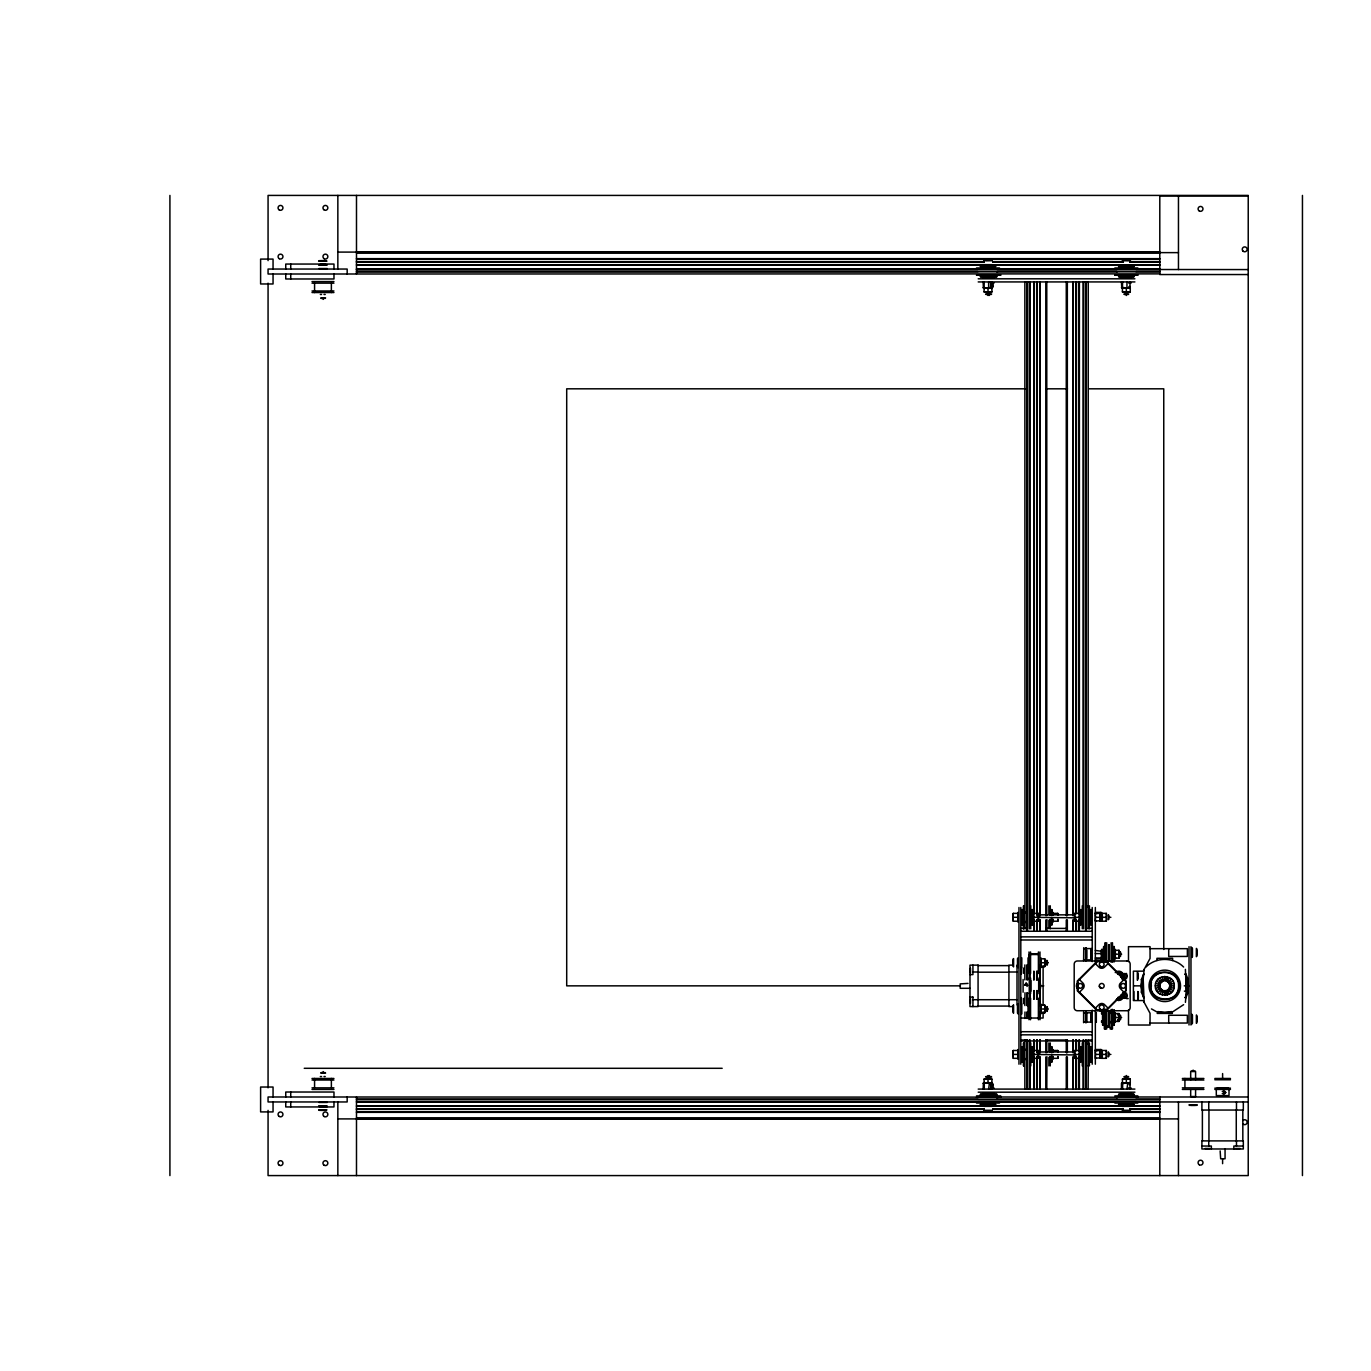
<?xml version="1.0" encoding="UTF-8"?>
<svg xmlns="http://www.w3.org/2000/svg" width="1371" height="1371" viewBox="0 0 1371 1371"><rect width="100%" height="100%" fill="white"/><g stroke="black" fill="none" stroke-linecap="round" stroke-linejoin="round"><path stroke-width="1.5" d="M1183.619 1004.686L1171.674 1012.483L1157.895 1012.483L1151.469 1008.919M1185.418 1002.338L1186.361 991.644L1185.401 969.383M1101.564 956.204L1101.564 955.33A4.25 4.113 0 0 0 1101.427 954.747L1101.427 952.759A4.25 3.016 0 0 0 1101.564 952.194L1101.564 951.714A4.25 3.016 0 0 0 1101.427 951.268L1095.343 950.429M1101.564 915.228L1100.964 912.4L1095.343 912.4M1101.564 1052.294L1100.964 1049.518L1095.343 1049.518M1101.564 913.703L1101.564 913.806A4.25 3.016 0 0 0 1101.427 913.189L1100.964 912.4M1101.564 1050.82L1101.564 1050.923A4.25 3.016 0 0 0 1101.427 1050.306L1100.964 1049.518M1101.239 919.341L1101.427 920.232A4.25 1.097 0 0 1 1101.564 920.421L1101.564 919.273A8.637 7.472 0 0 0 1101.633 920.181M1101.427 1057.332A4.25 1.097 0 0 1 1101.564 1057.538L1101.239 1056.458M1095.343 913.566L1101.564 912.983A4.25 1.097 0 0 0 1101.427 912.692M1095.343 1050.683L1101.564 1050.1A4.25 1.097 0 0 0 1101.427 1049.809M1141.375 979.58L1141.375 992.124L1143.791 997.968L1140.963 985.852L1143.791 973.736L1141.375 979.58L1143.243 980.094L1144.151 1002.338M1141.375 992.124L1143.243 991.627L1142.489 985.852L1144.168 969.383M1150.526 985.852C1149.841 967.549 1179.728 967.549 1179.043 985.852C1179.728 1004.172 1149.841 1004.172 1150.526 985.852L1151.469 985.852M1151.469 982.287C1145.813 1001.618 1179.026 1005.988 1178.563 985.852C1179.026 969.674 1154.69 968.012 1151.006 982.167M1155.273 985.852C1154.81 973.65 1174.741 973.65 1174.279 985.852C1174.741 998.071 1154.81 998.071 1155.273 985.852L1158.478 985.852C1173.867 1010.119 1173.867 961.585 1158.478 985.852M1186.309 991.627L1186.309 980.094L1188.194 979.58L1185.778 973.736L1184.835 974.284M1184.835 997.437L1185.778 997.968L1188.194 992.124L1188.194 979.58M1024.703 985.183L1026.176 982.75L1027.445 984.841L1024.908 984.841L1026.553 983.95L1027.65 985.183M1162.317 995.038L1163.156 991.953M1166.413 979.751L1167.235 976.683M1027.599 985.56L1026.965 986.452M1185.401 997.762L1188.606 985.852L1185.401 973.958M1095.343 957.952L1100.964 957.952L1101.427 956.804A4.25 4.113 0 0 0 1101.564 956.033M1101.239 915.16L1101.427 914.748A4.25 3.016 0 0 0 1101.564 914.183L1101.564 914.337M1101.239 1052.277L1101.427 1051.865A4.25 3.016 0 0 0 1101.564 1051.3L1101.564 1051.454M984.275 281.929L983.967 288.013A4.25 1.097 90 0 1 983.761 288.15L983.847 288.15M1122.626 281.929L1122.386 287.927A4.25 1.097 90 0 1 1122.112 288.15L1122.181 288.15A4.25 1.097 -90 0 1 1121.769 288.013L1121.461 281.929M983.11 1089.088L983.418 1083.004A4.25 1.097 90 0 1 983.624 1082.867L983.847 1082.85M990.633 1089.088L990.942 1083.004A4.25 1.097 90 0 1 991.147 1082.867L991.284 1082.867A4.25 1.097 -90 0 1 991.49 1083.004L991.799 1089.088M1128.984 1083.45L1129.293 1083.004A4.25 1.097 90 0 1 1129.498 1082.867L1129.635 1082.867A4.25 1.097 -90 0 1 1129.841 1083.004L1130.15 1089.088M1160.037 994.095L1161.631 991.319A6.307 6.307 0 0 0 1171.091 985.852L1174.279 985.852M1167.938 980.385L1169.532 977.626M1101.239 920.661L1095.343 921.089M1101.239 1057.778L1095.343 1058.206M1095.343 959.117L1101.119 958.895M1013.083 1011.267L1013.083 1006.742M1137.793 973.804L1137.793 978.328M1138.29 993.392L1138.29 997.917M1196.849 950.292L1196.849 954.816M1196.849 1016.888L1196.849 1021.412M1097.074 961.945L1077.76 981.242L1077.76 990.548L1097.074 1009.844L1106.363 1009.844L1116.748 999.459M1079.097 992.57L1082.559 989.108A4.01 4.01 0 0 0 1083.021 983.127L1079.097 979.22M1108.402 963.282L1104.478 967.189A4.01 4.01 0 0 1 1098.497 966.744L1095.035 963.282M1095.035 1008.508L1098.942 1004.6A4.01 4.01 0 0 1 1104.94 1005.046L1108.402 1008.508M1124.323 979.22L1120.861 982.681A4.01 4.01 0 0 0 1120.415 988.662L1124.323 992.57M1158.067 992.57L1160.312 990.325M1169.24 981.396L1171.502 979.134M325.03 260.679L320.506 260.679M325.424 264.14L320.9 264.14M990.273 260.233L985.903 260.37M1128.453 260.37L1124.083 260.233M320.9 1106.86L325.424 1106.86M320.506 1110.321L325.03 1110.321M985.749 1110.784L990.273 1110.784M1124.083 1110.784L1128.607 1110.784M1190.868 1105.352L1195.392 1105.352M1101.564 1057.641L1101.564 1057.572A4.25 1.097 0 0 1 1101.427 1057.915L1100.964 1058.206M1145.95 967.035C1155.976 956.889 1173.593 956.889 1183.619 967.035M1222.264 1091.47C1225.177 1089.277 1225.177 1095.755 1222.264 1093.561M983.11 1083.45L983.95 1083.004A4.25 3.016 -90 0 1 984.464 1082.867L985.046 1082.85M988.628 1089.088L989.468 1083.004A4.25 3.016 -90 0 1 989.965 1082.867L991.353 1082.85M1126.962 1089.088L1127.802 1083.004M1117.948 974.233L1120.655 974.935L1120.655 976.889M1156.558 990.616L1159.318 989.022M1170.251 982.699L1173.01 981.105M1100.964 921.089L1101.427 920.798A4.25 1.097 0 0 0 1101.564 920.575L1101.564 920.507M1100.964 959.117L1101.427 958.809A4.25 1.097 0 0 0 1101.564 958.603L1101.564 958.38A4.25 1.097 0 0 0 1101.427 958.226L1100.964 957.952M991.353 288.15L990.033 288.15A4.25 3.016 90 0 1 989.468 288.013L987.48 288.013A4.25 4.113 -90 0 1 986.709 288.15L986.452 288.15A8.637 7.472 90 0 0 985.115 288.218A11.345 9.82 90 0 0 984.087 288.424A11.345 9.82 -90 0 1 985.115 288.218M1129.704 288.15L1128.367 288.15A4.25 3.016 90 0 1 1127.802 288.013L1125.814 288.013A4.25 4.113 -90 0 1 1125.043 288.15L1124.803 288.15A8.637 7.472 90 0 0 1123.466 288.218A11.345 9.82 90 0 0 1122.438 288.424A11.345 9.82 -90 0 1 1123.466 288.218L1122.746 288.15M984.275 1089.088L984.275 1083.45L985.423 1083.004A4.25 4.113 90 0 1 986.195 1082.867L989.879 1082.85M1122.626 1089.088L1122.626 1083.45L1123.774 1083.004A4.25 4.113 90 0 1 1124.546 1082.867L1129.704 1082.85M1155.599 988.32L1158.684 987.497M1170.885 984.224L1173.97 983.401M983.693 288.15L983.761 288.15A4.25 1.097 -90 0 1 983.418 288.013L983.11 281.929M983.573 288.15L986.452 288.15A10.865 9.408 -90 0 1 988.011 288.424A10.865 9.408 -90 0 1 989.502 288.15A8.637 7.472 -90 0 1 990.89 288.218L991.284 288.15A4.25 1.097 90 0 0 991.49 288.013L991.799 281.929M1129.43 288.15L1129.635 288.15A4.25 1.097 90 0 0 1129.841 288.013L1130.15 281.929M990.033 288.15L986.709 288.15M1128.213 288.15L1125.043 288.15M1122.746 1082.85L1123.38 1082.85A8.637 7.472 -90 0 0 1124.854 1082.85A10.865 9.408 90 0 0 1126.345 1082.576A10.865 9.408 90 0 0 1127.853 1082.85A8.637 7.472 90 0 0 1129.241 1082.799A11.345 9.82 -90 0 0 1130.27 1082.576A10.865 9.408 90 0 1 1129.241 1082.799M1121.906 288.15L1124.803 288.15A10.865 9.408 -90 0 1 1126.345 288.424A10.865 9.408 -90 0 1 1127.853 288.15A8.637 7.472 -90 0 1 1129.241 288.218A11.345 9.82 90 0 1 1130.27 288.424A10.865 9.408 -90 0 0 1129.241 288.218M1123.055 288.15L1123.226 288.15A4.25 3.016 90 0 0 1123.603 288.081M1248.227 195.95L1159.797 195.95L1159.797 274.543L1248.227 274.543M337.849 252.093L1159.797 252.093M356.494 252.384L1159.797 252.384M1159.797 252.624L1178.46 252.624M356.494 253.069L1159.797 253.069M356.494 258.656L1159.797 258.656M356.494 258.948L1159.797 258.948M984.327 260.233L991.679 260.233M1122.678 260.233L1130.03 260.233M319.1 260.679L326.452 260.679M983.847 260.73L992.176 260.73M1122.181 260.73L1130.509 260.73M318.62 261.175L326.932 261.175M356.494 261.604L984.138 261.604M992.707 261.604L1123.38 261.604M1129.807 261.604L1159.797 261.604M356.494 261.895L984.138 261.895M992.707 261.895L1123.38 261.895M1129.807 261.895L1159.797 261.895M356.494 262.187L984.138 262.187M992.707 262.187L1123.38 262.187M1129.807 262.187L1159.797 262.187M318.997 264.62L327.326 264.62M356.494 264.774L992.176 264.637M992.707 264.774L1159.797 264.826M318.62 265.083L326.932 265.083M356.494 265.117L1159.797 265.117M980.556 266.145L995.466 266.145M1118.89 266.145L1133.8 266.145M980.179 266.522L995.843 266.522M1118.513 266.522L1134.177 266.522M981.156 266.642L994.866 266.642M1119.49 266.642L1133.2 266.642M976.495 267.962L999.51 267.962M1114.846 267.962L1137.861 267.962M318.997 268.545L327.326 268.545M356.494 268.87L977.712 268.87M999.133 268.87L1114.812 268.87M1136.233 268.87L1159.797 268.87M356.494 269.35L1159.797 269.35M356.494 269.504L977.712 269.504M996.991 269.504L1116.954 269.504M1136.233 269.504L1248.227 269.573M356.494 271.338L977.712 271.338M978.431 271.269L1135.599 271.269M1136.233 271.338L1159.797 271.338M978.431 271.801L997.574 271.801M1116.782 271.801L1135.599 271.801M356.494 272.024L977.712 272.024M996.991 272.024L1116.954 272.024M1136.233 272.024L1159.797 272.024M1159.797 273.874L268.065 274.011L268.065 269.042L347.171 269.042L347.171 274.011M976.495 275.108L1000.744 275.108M1114.846 275.108L1137.861 275.108M976.598 275.211L1000.641 275.211M1114.931 275.211L1137.759 275.211M980.179 276.548L997.06 276.548M1118.513 276.548L1134.177 276.548M983.11 276.856L994.129 276.856M1121.444 276.856L1131.246 276.856M980.556 276.925L996.683 276.925M1118.89 276.925L1133.8 276.925M983.11 277.833L994.129 277.833M1121.444 277.833L1131.246 277.833M978.208 278.81L1134.914 278.81M312.005 281.569L333.941 281.569M978.208 281.929L1134.914 281.929M312.005 283.146L333.941 283.146M990.496 282.906L994.129 282.906M1128.796 282.906L1131.246 282.906M990.462 286.813L991.679 286.813A10.865 9.408 -90 0 0 993.152 286.539A11.345 9.82 90 0 1 992.107 286.762A8.637 7.472 90 0 1 990.736 286.796M990.633 281.929L990.633 287.55L991.799 287.55L990.959 288.013A4.25 3.016 90 0 1 990.462 288.15M1124.1 287.55L1121.461 287.55L1122.301 288.013A4.25 3.016 90 0 0 1122.866 288.15M1128.796 287.55L1130.15 287.55L1129.31 288.013A4.25 3.016 90 0 1 1128.796 288.15M312.005 290.978L333.941 290.978M314.936 292.16L330.994 292.16M990.462 292.057L985.56 292.057A10.865 9.408 -90 0 1 984.087 291.783A11.345 9.82 -90 0 0 985.115 292.006A8.637 7.472 90 0 0 986.503 292.04A10.865 9.408 -90 0 0 988.011 291.783A11.345 9.82 90 0 0 989.039 292.006A10.865 9.408 90 0 0 989.502 292.057M312.005 292.537L333.941 292.537M985.56 294.028L991.679 294.028M1123.894 294.028L1128.796 294.028M320.334 294.474L321.551 294.474M324.002 294.474L325.218 294.474M986.04 294.508L991.182 294.508M1124.391 294.508L1128.316 294.508M320.711 297.918L325.613 297.918M321.208 298.415L325.116 298.415M1026.81 388.816L566.703 388.816L566.703 985.852L960.471 985.852M1046.056 388.816L1067.461 388.816M1088.865 388.816L1163.756 388.816L1163.756 949.486M1013.1 913.377L1017.968 913.377M1033.563 913.377L1038.43 913.377M1053.065 913.377L1057.932 913.377M1074.624 913.377L1079.474 913.377M1095.36 913.377L1100.227 913.377M1101.581 913.377L1106.448 913.377M1036.682 914.851L1074.59 914.851A10.865 9.408 0 0 1 1074.881 913.377A11.345 9.82 0 0 0 1074.658 914.406A8.637 7.472 0 0 0 1074.624 915.794A10.865 9.408 0 0 0 1074.881 917.302A10.865 9.408 0 0 0 1074.607 918.793A8.637 7.472 0 0 0 1074.658 920.181M1013.1 918.793A10.865 9.408 0 0 1 1013.375 917.285L1017.693 917.302A11.345 9.82 0 0 0 1017.916 916.256A8.637 7.472 0 0 0 1017.968 914.885A10.865 9.408 0 0 0 1017.693 913.377M1033.614 920.181A8.637 7.472 0 0 1 1033.563 918.793A10.865 9.408 0 0 1 1033.837 917.302L1038.173 917.302A11.345 9.82 0 0 0 1038.378 916.256A8.637 7.472 0 0 0 1038.378 914.406A11.345 9.82 0 0 0 1038.173 913.377A10.865 9.408 0 0 1 1038.447 914.885L1038.447 919.752A10.865 9.408 0 0 1 1038.155 921.209A11.345 9.82 0 0 0 1038.378 920.181A8.637 7.472 0 0 0 1038.43 918.793A10.865 9.408 0 0 0 1038.155 917.302M1074.881 917.302L1079.217 917.302A11.345 9.82 0 0 0 1079.44 916.256A8.637 7.472 0 0 0 1079.474 914.885A10.865 9.408 0 0 0 1079.217 913.377M1095.412 920.181A8.637 7.472 0 0 1 1095.36 918.793A10.865 9.408 0 0 1 1095.618 917.302L1099.953 917.302A11.345 9.82 0 0 0 1100.176 916.256A8.637 7.472 0 0 0 1100.227 914.885A10.865 9.408 0 0 0 1099.953 913.377M1101.581 918.793A10.865 9.408 0 0 1 1101.856 917.302L1106.191 917.302A11.345 9.82 0 0 0 1106.397 916.256A8.637 7.472 0 0 0 1106.397 914.406A11.345 9.82 0 0 0 1106.191 913.377A10.865 9.408 0 0 1 1106.466 914.885L1106.466 919.752A10.865 9.408 0 0 1 1106.191 921.209A11.345 9.82 0 0 0 1106.397 920.181A8.637 7.472 0 0 0 1106.448 918.793A10.865 9.408 0 0 0 1106.191 917.302M1108.779 917.302L1110.887 917.302M1013.1 921.209L1017.968 921.209M1033.563 921.209L1038.43 921.209M1053.065 921.209L1057.932 921.209M1074.624 921.209L1079.474 921.209M1101.581 921.209L1106.448 921.209M1020.812 928.407L1027.102 928.407M1046.022 928.407L1067.015 928.407M1088.026 928.407L1092.224 928.407M1020.812 931.252L1092.224 931.252M1020.812 936.873L1092.224 936.89M1020.812 939.992L1092.224 939.992M1083.587 948.578L1092.224 948.578M1150.046 948.663L1187.372 948.663L1187.372 956.444L1168.709 956.444L1168.709 948.663M1115.291 950.309L1119.182 950.309M1030.564 953.736L1038.395 953.736M1095.343 953.599L1100.964 953.599M1115.566 958.14A11.345 9.82 0 0 1 1115.343 957.095A8.637 7.472 0 0 1 1115.291 955.724A10.865 9.408 0 0 1 1115.566 954.216L1118.907 954.216A11.345 9.82 0 0 0 1119.13 953.188A8.637 7.472 0 0 0 1119.13 951.337A11.345 9.82 0 0 0 1118.907 950.309A10.865 9.408 0 0 1 1119.182 951.8M1120.638 954.216L1121.615 954.216M1038.173 954.524L1029.193 954.524L1029.193 970.942M1115.291 958.14L1119.182 958.14M1040.966 958.809L1044.856 958.809M1083.587 959.871L1092.224 959.871M1041.24 966.641A11.345 9.82 0 0 1 1041.017 965.612A8.637 7.472 0 0 1 1040.966 964.224A10.865 9.408 0 0 1 1041.24 962.733L1044.582 962.733A11.345 9.82 0 0 0 1044.805 961.688A8.637 7.472 0 0 0 1044.805 959.837A11.345 9.82 0 0 0 1044.582 958.809A10.865 9.408 0 0 1 1044.856 960.317L1044.873 965.184M1047.358 962.733L1048.335 962.733M978.071 965.63L1008.919 965.63M1040.966 966.641L1044.856 966.641M1024.051 969.4L1024.051 971.936M972.93 972.005L978.071 972.005M1008.919 972.005L1017.008 972.005M978.071 972.193L1008.919 972.193M969.983 974.592L972.93 974.592L972.93 965.133M1040.503 985.852L1043.777 985.852M1133.8 985.852L1142.489 985.852M1184.27 985.852L1186.206 985.852M1187.08 985.852L1189.017 985.852M969.983 988.302L960.197 988.302L960.197 983.898L968.029 983.401M1122.626 995.654L1123.603 995.654M969.983 997.111L972.93 997.111M1126.534 998.585L1128.196 998.585M972.93 999.716L1017.008 999.716M1024.051 999.767L1024.051 1002.304M1040.966 1005.08L1044.856 1005.08M978.071 1006.074L1008.919 1006.074M1012.963 1006.571L1008.919 1006.571L1008.919 965.133L1012.963 965.133L1013.083 960.471M1041.24 1012.912A11.345 9.82 0 0 1 1041.017 1011.884A8.637 7.472 0 0 1 1040.966 1010.496A10.865 9.408 0 0 1 1041.24 1009.005L1044.582 1009.005A11.345 9.82 0 0 0 1044.805 1007.976A8.637 7.472 0 0 0 1044.805 1006.108A11.345 9.82 0 0 0 1044.582 1005.08A10.865 9.408 0 0 1 1044.856 1006.588L1044.873 1011.455M1047.358 1009.005L1048.335 1009.005M1040.966 1012.912L1044.856 1012.912M1083.587 1012.809L1092.224 1012.809M1157.158 1013.409L1172.394 1013.409M1114.315 1013.58L1119.182 1013.58M1115.566 1021.412A11.345 9.82 0 0 1 1115.343 1020.367A8.637 7.472 0 0 1 1115.291 1018.996A10.865 9.408 0 0 1 1115.566 1017.488L1118.907 1017.488A11.345 9.82 0 0 0 1119.13 1016.459A8.637 7.472 0 0 0 1119.13 1014.609A11.345 9.82 0 0 0 1118.907 1013.58A10.865 9.408 0 0 1 1119.182 1015.071M1120.638 1017.488L1121.615 1017.488M1020.812 1018.036L1043.108 1018.036L1043.108 1011.747M1114.315 1021.412L1119.182 1021.412M1083.587 1022.098L1092.224 1022.098M1150.046 1023.04L1187.372 1023.04L1187.372 1015.277L1168.709 1015.277L1168.709 1023.04M1020.812 1031.712L1092.224 1031.712M1020.812 1034.831L1092.224 1034.831M1020.812 1040.006L1027.102 1040.006M1046.022 1040.006L1067.015 1040.006M1088.026 1040.006L1092.224 1040.006M1020.812 1040.949L1092.224 1040.949M1013.1 1050.494L1017.968 1050.494M1033.563 1050.494L1038.43 1050.494M1053.065 1050.494L1057.932 1050.494M1074.624 1050.494L1079.474 1050.494M1095.36 1050.494L1100.227 1050.494M1101.581 1050.494L1106.448 1050.494M1036.682 1051.968L1074.59 1051.968A10.865 9.408 0 0 1 1074.881 1050.494A11.345 9.82 0 0 0 1074.658 1051.523A8.637 7.472 0 0 0 1074.624 1052.911A10.865 9.408 0 0 0 1074.881 1054.419A10.865 9.408 0 0 0 1074.607 1055.91A8.637 7.472 0 0 0 1074.658 1057.298A11.345 9.82 0 0 0 1074.881 1058.326M1013.1 1055.91A10.865 9.408 0 0 1 1013.375 1054.402L1017.693 1054.419A11.345 9.82 0 0 0 1017.916 1053.374A8.637 7.472 0 0 0 1017.968 1052.003A10.865 9.408 0 0 0 1017.693 1050.494M1033.837 1058.326A11.345 9.82 0 0 1 1033.614 1057.298A8.637 7.472 0 0 1 1033.563 1055.91A10.865 9.408 0 0 1 1033.837 1054.419L1038.173 1054.419A11.345 9.82 0 0 0 1038.378 1053.374A8.637 7.472 0 0 0 1038.378 1051.523A11.345 9.82 0 0 0 1038.173 1050.494A10.865 9.408 0 0 1 1038.447 1052.003L1038.447 1056.87M1074.881 1054.419L1079.217 1054.419A11.345 9.82 0 0 0 1079.44 1053.374A8.637 7.472 0 0 0 1079.474 1052.003A10.865 9.408 0 0 0 1079.217 1050.494M1095.618 1058.326A11.345 9.82 0 0 1 1095.412 1057.298A8.637 7.472 0 0 1 1095.36 1055.91A10.865 9.408 0 0 1 1095.618 1054.419L1099.953 1054.419A11.345 9.82 0 0 0 1100.176 1053.374A8.637 7.472 0 0 0 1100.227 1052.003A10.865 9.408 0 0 0 1099.953 1050.494M1101.581 1055.91A10.865 9.408 0 0 1 1101.856 1054.419L1106.191 1054.419A11.345 9.82 0 0 0 1106.397 1053.374A8.637 7.472 0 0 0 1106.397 1051.523A11.345 9.82 0 0 0 1106.191 1050.494A10.865 9.408 0 0 1 1106.466 1052.003L1106.466 1056.87M1108.779 1054.419L1110.887 1054.419M1013.1 1058.326L1017.968 1058.326M1033.563 1058.326L1038.43 1058.326M1053.065 1058.326L1057.932 1058.326M1074.624 1058.326L1079.474 1058.326M1101.581 1058.326L1106.448 1058.326M304.242 1068.3L722.174 1068.3M1191.176 1071.059L1195.084 1071.059M321.208 1072.585L325.116 1072.585M320.711 1073.082L325.613 1073.082M320.334 1076.526L321.551 1076.526M324.002 1076.526L325.218 1076.526M986.04 1076.492L991.182 1076.492M1124.391 1076.492L1128.316 1076.492M985.56 1076.989L991.679 1076.989M1123.894 1076.989L1128.796 1076.989M312.005 1078.463L333.941 1078.463M1182.35 1078.463L1203.909 1078.463M1214.826 1078.463L1230.49 1078.463M314.936 1078.84L330.994 1078.84M1185.298 1078.84L1200.962 1078.84M315.913 1078.943L330.017 1078.943M990.462 1078.943L985.56 1078.943A10.865 9.408 90 0 0 984.087 1079.234A11.345 9.82 90 0 1 985.115 1079.011A8.637 7.472 -90 0 1 986.503 1078.96A10.865 9.408 90 0 1 988.011 1079.234A11.345 9.82 -90 0 1 989.039 1079.011A10.865 9.408 -90 0 1 989.502 1078.96M1186.275 1078.943L1199.985 1078.943M312.005 1080.022L333.941 1080.022M1182.35 1080.022L1203.909 1080.022M1214.826 1079.765L1230.49 1079.765M983.573 1082.85L986.195 1082.867M1121.906 1082.85L1124.546 1082.867M990.462 1083.45L991.799 1083.45L990.959 1083.004A4.25 3.016 -90 0 0 990.393 1082.867A10.865 9.408 90 0 0 991.918 1082.576A11.345 9.82 -90 0 1 990.89 1082.799A8.637 7.472 90 0 1 989.502 1082.85A10.865 9.408 90 0 1 988.011 1082.576A10.865 9.408 90 0 1 986.503 1082.85A8.637 7.472 -90 0 1 985.115 1082.799A11.345 9.82 -90 0 1 984.087 1082.576A11.345 9.82 90 0 0 985.115 1082.799M1124.1 1083.45L1121.461 1083.45L1121.461 1089.088M1128.796 1083.45L1130.15 1083.45L1129.31 1083.004A4.25 3.016 -90 0 0 1128.744 1082.867M990.462 1084.187L991.679 1084.187A10.865 9.408 90 0 1 993.152 1084.478A11.345 9.82 -90 0 0 992.107 1084.255A8.637 7.472 -90 0 0 990.736 1084.204M312.005 1087.854L333.941 1087.854M1182.35 1087.854L1203.909 1087.854M1217.225 1087.906L1228.09 1087.906M990.496 1088.111L994.129 1088.111M1128.796 1088.111L1131.246 1088.111M1214.826 1088.128L1230.49 1088.128M978.208 1089.088L1134.914 1089.088M312.005 1089.431L333.941 1089.431M1182.35 1089.431L1203.909 1089.431M1214.826 1089.431L1230.49 1089.431M978.208 1092.19L1134.914 1092.19M983.11 1093.167L994.129 1093.167M1121.444 1093.167L1131.246 1093.167M980.556 1094.075L996.683 1094.075M1118.89 1094.075L1133.8 1094.075M980.179 1094.469L997.06 1094.469M1118.513 1094.469L1134.177 1094.469M976.495 1095.892L1000.744 1095.892M1114.846 1095.892L1137.861 1095.892M980.196 1096.097L997.043 1096.097M1118.53 1096.097L1134.16 1096.097M977.712 1097.126L268.065 1096.989L268.065 1101.958L347.171 1101.958L347.171 1096.989M999.133 1096.989L1137.844 1097.263M1136.233 1096.989L1248.227 1096.989M976.512 1097.263L1000.727 1097.263M356.494 1098.976L977.712 1098.976M996.991 1098.976L1116.954 1098.976M1136.233 1098.976L1159.797 1098.976M978.431 1099.199L997.574 1099.199M1116.782 1099.199L1135.599 1099.199M356.494 1099.662L977.712 1099.662M978.431 1099.731L1135.599 1099.731M1136.233 1099.662L1159.797 1099.662M356.494 1101.65L1159.797 1101.496M1159.797 1101.958L1248.227 1101.958M356.494 1102.13L977.712 1102.13M999.133 1102.13L1114.812 1102.13M1136.233 1102.13L1159.797 1102.13M318.997 1102.455L327.326 1102.455M976.495 1103.038L999.51 1103.038M1114.846 1103.038L1137.861 1103.038M980.179 1104.478L995.843 1104.478M1118.513 1104.478L1134.177 1104.478M980.556 1104.855L995.466 1104.855M1118.89 1104.855L1133.8 1104.855M1188.965 1104.855L1197.294 1104.855M1189.462 1105.352L1196.797 1105.352M318.62 1105.917L326.932 1105.917M356.494 1105.883L1159.797 1105.883M356.494 1106.226L984.138 1106.174M992.707 1106.174L1123.38 1106.226M1129.807 1106.174L1159.797 1106.226M318.997 1106.38L327.326 1106.38M983.847 1106.363L992.176 1106.363M1122.181 1106.363L1130.509 1106.363M319.494 1106.86L326.829 1106.86M356.494 1108.813L984.138 1108.813M992.707 1108.813L1123.38 1108.813M1129.807 1108.813L1159.797 1108.813M356.494 1109.105L984.138 1109.105M992.707 1109.105L1123.38 1109.105M1129.807 1109.105L1159.797 1109.105M356.494 1109.396L984.138 1109.396M992.707 1109.396L1123.38 1109.396M1129.807 1109.396L1159.797 1109.396M318.62 1109.825L326.932 1109.825M319.1 1110.321L326.452 1110.321M983.847 1110.287L992.176 1110.287M1122.181 1110.287L1130.509 1110.287M984.327 1110.784L991.679 1110.784M1122.678 1110.784L1130.03 1110.784M356.494 1112.344L1159.797 1112.344M356.494 1117.931L1159.797 1117.931M356.494 1118.616L1159.797 1118.616M337.849 1118.907L1178.46 1118.907M1201.904 1146.036L1211.347 1146.036L1211.347 1148.984M1243.326 1146.036L1233.831 1146.036L1233.866 1148.984M1205.04 1148.487L1209.822 1148.487M1235.391 1148.487L1240.189 1148.487M1220.156 1150.937L1220.653 1158.769L1225.057 1158.769L1225.057 1148.984M1036.613 917.388L1076.252 917.833M1036.613 1054.505L1076.252 1054.95M1123.055 1082.85L1123.226 1082.867A4.25 3.016 -90 0 1 1123.603 1082.936M1128.213 1082.85L1128.367 1082.867A4.25 3.016 -90 0 0 1127.75 1083.004M1129.498 288.15L1129.567 288.15A4.25 1.097 -90 0 1 1129.293 288.013L1128.984 287.55M991.147 288.15L991.216 288.15A4.25 1.097 -90 0 1 990.942 288.013L990.633 287.55M983.693 1082.85L983.761 1082.867A4.25 1.097 -90 0 1 983.967 1083.004L984.275 1083.45M1155.599 983.401L1158.684 984.224M1170.885 987.497L1173.97 988.32M1184.39 991.113L1188.194 992.124M1125.814 1083.004L1126.962 1083.45M1122.626 287.55L1123.774 288.013A4.25 4.113 -90 0 0 1124.46 288.15M984.275 287.55L985.423 288.013A4.25 4.113 -90 0 0 986.126 288.15M988.628 1083.45L987.48 1083.004A4.25 4.113 90 0 0 986.777 1082.867M1156.558 981.105L1159.318 982.699M1170.251 989.022L1173.01 990.616M1117.948 997.471L1120.655 995.912M1101.427 950.737L1100.964 951.765M1158.067 979.134L1160.312 981.396M1169.24 990.325L1171.502 992.57M1106.363 961.945L1125.677 981.242L1125.677 990.548M1099.319 986.263L1101.341 988.302M1160.037 977.626L1161.631 980.385A6.307 6.307 0 0 0 1161.631 991.319M1167.938 991.319L1169.532 994.095M983.11 287.55L983.95 288.013A4.25 3.016 90 0 0 984.515 288.15M1122.626 1083.45L1122.386 1083.073A4.25 1.097 -90 0 0 1122.112 1082.867L1122.181 1082.85A4.25 1.097 90 0 0 1121.769 1083.004L1122.301 1083.004A4.25 3.016 -90 0 1 1122.866 1082.867M1162.317 976.683L1163.156 979.751M1166.413 991.953L1167.235 995.038M1101.564 912.915L1101.564 912.983A4.25 1.097 0 0 1 1101.427 913.257M1101.564 1050.032L1101.564 1050.1A4.25 1.097 0 0 1 1101.427 1050.375M1302.45 195.419L1302.45 1175.581M1243.326 1101.958L1243.326 1110.047L1201.904 1110.047L1201.904 1101.958M1242.829 1110.047L1242.829 1140.895M1236.471 1101.958L1236.471 1110.047M1236.471 1140.895L1236.471 1146.036M1236.265 1110.047L1236.265 1140.895M1229.016 1089.431L1229.016 1095.6L1216.3 1095.6L1216.3 1089.431M1222.606 1073.562L1222.606 1078.463M1222.606 1158.769L1222.606 1163.671M1208.948 1110.047L1208.948 1140.895M1208.759 1101.958L1208.759 1110.047M1208.759 1140.895L1208.759 1146.036M1202.384 1110.047L1202.384 1140.895M1196.849 948.886L1196.849 956.238M1196.849 1015.483L1196.849 1022.835M1196.369 948.389L1196.369 956.718M1196.369 1015.003L1196.369 1023.314M1195.581 1079.885L1195.581 1071.556L1190.679 1071.556L1190.679 1079.885M1195.581 1090.288L1195.581 1096.526L1190.679 1096.526L1190.679 1090.288M1193.13 1070.083L1193.13 1071.059M1192.444 948.389L1192.444 956.718M1192.444 1015.003L1192.444 1023.314M1191.947 947.652L1191.947 957.455M1191.947 1014.266L1191.947 1024.051M1190.971 946.71L1190.971 1024.994M1189.017 946.71L1189.017 1024.994M1184.921 1078.463L1184.921 1087.443M1178.46 195.95L1178.46 269.573M1178.46 1101.958L1178.46 1175.581M1172.616 960.523L1172.616 958.295L1156.935 958.295L1156.935 960.523M1171.674 1012.483L1171.674 1011.575L1164.784 1012.483L1157.895 1011.575L1157.895 1012.483M1164.784 976.358L1164.784 979.545M1164.784 992.176L1164.784 995.363M1159.797 1096.989L1159.797 1175.581M1138.29 991.987L1138.29 999.322M1137.793 972.399L1137.793 979.734M1137.793 991.49L1137.793 999.819M1137.313 971.902L1137.313 980.231M1133.886 991.49L1133.886 999.819M1130.27 288.167L1130.27 292.04M1130.27 1078.96L1130.27 1082.85M1128.487 961.499L1128.487 946.676L1150.046 946.676L1150.046 958.432L1143.191 971.165L1133.389 971.165L1133.389 1000.556L1143.191 1000.556L1150.046 1013.289L1150.046 1025.028L1128.487 1025.028L1128.487 1010.204M1126.962 281.929L1126.962 287.55M1126.534 973.427L1126.534 978.705M1126.534 993.015L1126.534 998.294M1126.345 288.424L1126.345 291.783A11.345 9.82 90 0 0 1127.373 292.006A8.637 7.472 90 0 0 1129.241 292.006A11.345 9.82 90 0 0 1130.27 291.783A10.865 9.408 -90 0 1 1128.761 292.057L1123.894 292.057A10.865 9.408 -90 0 1 1122.438 291.783A11.345 9.82 -90 0 0 1123.466 292.006A8.637 7.472 90 0 0 1124.854 292.04A10.865 9.408 -90 0 0 1126.345 291.783M1126.345 294.508L1126.345 295.485M1126.345 1075.515L1126.345 1076.492M1126.345 1079.234A10.865 9.408 90 0 0 1124.854 1078.96A8.637 7.472 -90 0 0 1123.466 1079.011A11.345 9.82 90 0 0 1122.438 1079.234A10.865 9.408 90 0 1 1123.929 1078.96L1128.796 1078.943A10.865 9.408 90 0 1 1130.27 1079.234A11.345 9.82 -90 0 0 1129.241 1079.011A8.637 7.472 -90 0 0 1127.373 1079.011A11.345 9.82 -90 0 0 1126.345 1079.234L1126.345 1082.576M1124.974 973.427L1124.974 978.705M1124.974 991.25L1124.974 998.294M1124.083 993.204L1124.083 998.105M1123.603 973.616L1123.603 978.517M1123.603 993.701L1123.603 997.608M1123.106 974.113L1123.106 978.02M1122.438 288.167L1122.438 292.04M1122.626 973.187L1122.626 978.945M1122.626 992.775L1122.626 998.534M1122.438 1078.96L1122.438 1082.85M1120.638 952.262L1120.638 956.187M1120.638 1015.534L1120.638 1019.441M1120.141 951.765L1120.141 956.667M1120.141 1015.037L1120.141 1019.938M1119.199 951.765L1119.199 956.667M1119.199 1015.037L1119.199 1019.938M1118.205 1015.071A10.865 9.408 0 0 0 1117.931 1013.58A11.345 9.82 0 0 1 1118.153 1014.609A8.637 7.472 0 0 1 1118.188 1015.071L1118.205 1015.123M1118.205 1019.219L1118.205 1019.938A10.865 9.408 0 0 1 1117.931 1021.412A11.345 9.82 0 0 0 1118.153 1020.367A8.637 7.472 0 0 0 1118.205 1019.441M1115.274 949.315L1115.274 959.117M1115.274 1012.586L1115.274 1022.389M1114.297 946.761L1114.297 961.671M1114.297 1010.033L1114.297 1024.942M1113.92 946.384L1113.92 961.791M1113.92 1009.93L1113.92 1025.319M1113.8 952.451L1113.8 955.998M1112.481 942.717L1112.584 962.288M1112.481 1009.347L1112.481 1029.004M1111.11 942.734L1111.11 962.339M1111.11 1009.364L1111.11 1028.987M1110.133 1027.445L1110.133 1028.987M1109.773 1011.952L1109.773 1013.58M1109.773 1021.412L1109.773 1023.023M1109.173 944.653L1109.173 960.985M1109.173 1010.718L1109.173 1027.068M1108.779 915.331L1108.779 919.255M1108.779 1052.448L1108.779 1056.373M1108.642 944.653L1108.642 960.985M1108.642 1010.718L1108.642 1027.068M1108.368 914.851L1108.368 919.752M1108.196 1025.782L1108.196 1027.068M1108.368 1051.968L1108.368 1056.87M1107.665 1025.782L1107.665 1027.068M1106.705 942.717L1106.705 959.974M1106.705 1009.347L1106.705 1029.004M1105.729 1027.462L1105.729 1029.004M1105.334 942.717L1105.523 960.985M1105.334 1009.347L1105.334 1029.004M1105.232 942.802L1105.232 962.288M1105.232 1009.416L1105.232 1028.901M1104.255 1009.416L1104.255 1014.54M1104.255 1021.549L1104.358 1029.004M1103.895 946.384L1103.895 961.791M1103.895 1009.656L1103.895 1025.319M1103.518 946.761L1103.518 961.671M1103.518 1010.033L1103.518 1024.942M1102.918 1010.701L1102.918 1013.58M1102.918 1021.412L1102.918 1025.319M1102.541 949.315L1102.541 959.117M1102.541 1010.873L1102.541 1024.942M1102.335 915.331L1102.335 919.255M1102.335 1052.448L1102.335 1056.373M1101.976 914.851L1101.976 919.752M1101.976 1051.968L1101.976 1056.87M1101.564 949.315L1101.564 959.117M1101.564 1012.586L1101.564 1014.026M1101.564 1020.864L1101.564 1022.389M1101.564 1057.761L1101.564 1056.39A8.637 7.472 0 0 0 1101.633 1057.298A11.345 9.82 0 0 0 1101.856 1058.326M1100.245 914.851L1100.245 919.752M1100.245 1051.968L1100.245 1056.87M1096.32 1012.586L1096.32 1022.389M1095.343 907.499L1095.343 961.602M1095.343 1010.119L1095.343 1064.204M1092.224 907.499L1092.224 961.602M1092.224 1010.119L1092.224 1064.204M1091.247 909.847L1091.247 924.757M1091.247 949.315L1091.247 959.117M1091.247 1012.586L1091.247 1022.389M1091.247 1046.964L1091.247 1061.874M1090.87 909.453L1090.87 925.134M1090.768 950.052L1090.768 958.38M1090.768 1013.323L1090.768 1021.652M1090.87 1046.587L1090.87 1062.251M1089.431 905.785L1089.431 928.801M1089.431 1042.903L1089.431 1065.918M1088.266 281.929L1088.128 907.105M1088.266 1039.835L1088.266 1044.119M1088.266 1065.541L1088.128 1089.088M1088.06 905.803L1088.06 928.784M1088.06 1042.92L1088.06 1065.901M1086.843 950.052L1086.843 958.38M1086.843 1013.323L1086.843 1021.652M1086.295 281.929L1086.295 930.652M1086.295 947.772L1086.295 960.625M1086.295 1012.004L1086.295 1022.715M1086.295 1039.835L1086.295 1089.088M1085.609 281.929L1085.609 930.652M1085.609 947.772L1085.609 960.625M1085.609 1012.004L1085.609 1022.715M1085.609 1039.835L1085.609 1089.088M1083.621 281.929L1083.656 928.801M1083.758 947.772L1083.621 960.625M1083.621 1012.004L1083.621 1022.715M1083.621 1039.835L1083.621 1089.088M1083.124 281.929L1083.124 907.105M1083.124 1039.835L1083.124 1044.119M1083.124 1065.541L1083.124 1089.088M1082.285 905.785L1082.285 928.801M1082.285 1042.903L1082.285 1065.918M1080.845 909.453L1080.845 925.134M1080.845 1046.587L1080.845 1062.251M1080.485 909.847L1080.485 924.757M1080.485 1046.964L1080.485 1061.874M1079.388 281.929L1079.388 930.652M1079.388 1039.835L1079.388 1089.088M1079.097 281.929L1079.028 913.514M1079.097 919.941L1079.028 930.652M1079.028 1039.835L1079.097 1050.546M1079.028 1056.972L1079.097 1089.088M1076.441 281.929L1076.441 913.514M1076.441 919.941L1076.441 930.652M1076.441 1039.835L1076.441 1050.546M1076.441 1056.972L1076.441 1089.088M1076.149 281.929L1076.149 913.514M1076.149 919.941L1076.149 930.652M1076.149 1039.835L1076.149 1050.546M1076.149 1056.972L1076.149 1089.088M1075.858 281.929L1075.858 913.514M1075.858 919.941L1075.858 930.652M1075.858 1039.835L1075.858 1050.546M1075.858 1056.972L1075.858 1089.088M1074.607 914.851L1074.607 919.752M1074.607 1051.968L1074.607 1056.87M1073.27 281.929L1073.219 915.657M1073.27 919.941L1073.219 930.652M1073.219 1039.835L1073.27 1052.688M1073.219 1056.972L1073.27 1089.088M1072.927 281.929L1072.927 915.657M1072.927 919.941L1072.927 930.652M1072.927 1039.835L1072.927 1052.688M1072.927 1056.972L1072.927 1089.088M1067.341 281.929L1067.341 915.657M1067.341 919.941L1067.341 930.652M1067.341 1039.835L1067.341 1052.688M1067.341 1056.972L1067.341 1089.088M1066.655 281.929L1066.655 915.657M1066.655 919.941L1066.655 930.652M1066.655 1039.835L1066.655 1052.688M1066.655 1056.972L1066.655 1089.088M1066.364 281.929L1066.364 915.657M1066.364 919.941L1066.364 930.652M1066.364 1039.835L1066.364 1052.688M1066.364 1056.972L1066.364 1089.088M1057.949 915.177L1057.949 914.851A10.865 9.408 0 0 0 1057.658 913.377A11.345 9.82 0 0 1 1057.881 914.406A8.637 7.472 0 0 1 1057.949 915.331M1057.949 919.41L1057.949 919.752A10.865 9.408 0 0 1 1057.658 921.209A11.345 9.82 0 0 0 1057.881 920.181A8.637 7.472 0 0 0 1057.949 919.255M1057.949 1052.294L1057.949 1051.968A10.865 9.408 0 0 0 1057.658 1050.494A11.345 9.82 0 0 1 1057.881 1051.523A8.637 7.472 0 0 1 1057.949 1052.448M1053.048 912.4L1053.048 914.851M1053.048 919.752L1053.048 922.186M1053.048 1049.518L1053.048 1051.968M1053.048 1056.87L1053.048 1059.303M1052.071 909.847L1052.071 915.52M1052.071 919.067L1052.071 924.757M1052.071 1046.964L1052.071 1052.637M1052.071 1056.184L1052.071 1061.874M1051.694 909.453L1051.591 915.52M1051.591 919.067L1051.694 925.134M1051.694 1046.587L1051.591 1052.637M1051.591 1056.184L1051.694 1062.251M1050.255 905.785L1050.357 915.194M1050.357 919.393L1050.255 928.801M1050.255 1042.903L1050.357 1052.311M1050.357 1056.51L1050.255 1065.918M1050.066 909.487L1050.066 915.28M1050.066 919.324L1050.066 925.099M1050.066 1046.604L1050.066 1052.397M1050.066 1056.441L1050.066 1062.217M1048.884 905.803L1048.884 914.32M1048.884 920.267L1048.884 928.39M1048.884 1042.92L1048.884 1051.437M1048.884 1057.384L1048.884 1065.901M1047.358 960.763L1047.358 964.687M1047.358 1007.034L1047.358 1010.958M1046.776 281.929L1046.776 915.657M1046.964 919.667L1046.776 930.652M1046.878 960.283L1046.878 965.184M1046.878 1006.554L1046.878 1011.455M1046.776 1039.835L1046.776 1052.688M1046.964 1056.784L1046.776 1089.088M1045.799 281.929L1045.799 915.657M1045.799 919.941L1045.799 930.652M1045.799 1039.835L1045.799 1052.688M1045.799 1056.972L1045.799 1089.088M1043.108 965.63L1043.108 1005.457M1040.949 957.832L1040.949 967.635M1040.949 1004.103L1040.949 1013.906M1040.503 983.898L1040.503 988.302M1040.212 281.929L1040.212 915.657M1040.212 919.941L1040.212 930.652M1040.212 964.91L1040.212 1005.594M1040.212 1012.004L1040.212 1018.43M1040.212 1039.835L1040.212 1052.688M1040.212 1056.972L1040.212 1089.088M1039.972 951.954L1039.972 1019.767M1039.852 973.479L1039.852 979.888M1039.852 990.599L1039.852 999.168M1038.927 978.02L1038.927 993.684M1038.67 980.419L1038.67 991.284M1038.395 951.954L1038.395 973.496M1038.395 998.225L1038.395 1019.767M1037.264 281.929L1037.264 915.657M1037.264 919.941L1037.264 930.652M1037.264 971.336L1037.264 979.888M1037.264 990.599L1037.264 999.168M1037.264 1039.835L1037.264 1052.688M1037.264 1056.972L1037.264 1089.088M1036.973 281.929L1036.973 913.514M1036.973 919.941L1036.973 930.652M1036.973 971.336L1036.973 979.888M1036.973 990.599L1036.973 999.168M1036.973 1039.835L1036.973 1050.546M1036.973 1056.972L1036.973 1089.088M1036.682 281.929L1036.682 913.514M1036.682 919.941L1036.682 930.652M1036.682 971.336L1036.682 979.888M1036.682 990.599L1036.682 999.168M1036.682 1039.835L1036.682 1050.546M1036.682 1056.972L1036.682 1089.088M1034.042 281.929L1034.094 913.514M1034.094 919.941L1034.042 930.652M1034.042 971.336L1034.042 979.888M1034.042 990.599L1034.094 999.168M1034.094 1039.835L1034.042 1050.546M1034.094 1056.972L1034.042 1089.088M1033.751 281.929L1033.751 913.514A11.345 9.82 0 0 0 1033.614 914.406A8.637 7.472 0 0 0 1033.563 915.794A10.865 9.408 0 0 0 1033.837 917.302M1033.751 919.941L1033.751 930.652M1033.751 971.336L1033.751 979.888M1033.751 990.599L1033.751 999.168M1033.751 1039.835L1033.751 1050.546A11.345 9.82 0 0 0 1033.614 1051.523A8.637 7.472 0 0 0 1033.563 1052.911A10.865 9.408 0 0 0 1033.837 1054.419M1033.751 1056.972L1033.751 1089.088M1033.545 912.4L1033.545 922.186M1033.545 1049.518L1033.545 1059.303M1032.569 909.847L1032.569 924.757M1032.569 1046.964L1032.569 1061.874M1032.192 909.453L1032.192 925.134M1032.192 1046.587L1032.192 1062.251M1032.089 910.447L1032.089 924.157M1032.089 1047.564L1032.089 1061.274M1030.769 905.785L1030.769 928.801M1030.786 980.419L1030.786 991.284M1030.769 1042.903L1030.769 1065.918M1030.564 909.487L1030.564 925.099M1030.564 951.954L1030.564 973.496M1030.564 978.02L1030.564 993.684M1030.564 998.225L1030.564 1019.767M1030.564 1046.604L1030.564 1062.217M1029.998 281.929L1029.998 907.105M1029.998 973.479L1029.998 977.746M1029.998 992.741L1029.998 999.168M1029.998 1039.835L1029.998 1044.119M1029.998 1065.541L1029.998 1089.088M1029.69 955.878L1029.69 969.588M1029.69 1002.15L1029.69 1015.86M1029.501 281.929L1029.381 928.784M1029.57 954.902L1029.364 979.888M1029.501 992.741L1029.501 1018.43M1029.501 1039.835L1029.501 1089.088M1029.261 978.02L1029.261 993.684M1029.193 1000.796L1029.193 1017.213M1029.004 951.954L1029.004 973.496M1029.004 998.225L1029.004 1019.767M1028.027 957.832L1028.027 967.635M1028.027 1004.103L1028.027 1013.906M1027.53 281.929L1027.53 930.652M1027.53 964.91L1027.53 979.888M1027.53 992.741L1027.53 1005.594M1027.53 1012.004L1027.53 1018.43M1027.53 1039.835L1027.53 1089.088M1026.845 281.929L1026.845 930.652M1026.845 964.91L1026.845 979.888M1026.845 992.741L1026.845 1005.594M1026.845 1012.004L1026.845 1018.43M1026.845 1039.835L1026.845 1089.088M1026.313 911.749L1026.313 913.377M1026.313 921.209L1026.313 922.837M1026.313 1048.866L1026.313 1050.494M1026.313 1058.326L1026.313 1059.954M1024.857 281.929L1024.977 928.801M1024.857 964.91L1024.857 979.888M1024.994 992.741L1024.857 1005.594M1024.994 1012.004L1024.857 1018.43M1024.857 1039.835L1024.857 1089.088M1024.24 968.269L1024.24 973.067M1024.24 998.636L1024.24 1003.435M1023.948 967.977L1023.948 973.376M1023.948 998.345L1023.948 1003.726M1023.606 905.785L1023.606 928.801M1023.606 1042.903L1023.606 1065.918M1023.52 905.888L1023.52 928.698M1023.52 1043.005L1023.52 1065.833M1023.092 979.494L1023.092 992.21M1022.166 909.453L1022.166 925.134M1022.166 1046.587L1022.166 1062.251M1021.806 909.847L1021.806 924.5M1021.806 957.832L1021.806 967.635M1021.601 967.977L1021.601 973.376M1021.601 998.345L1021.601 1003.726M1021.806 1004.103L1021.806 1013.906M1021.806 1046.964L1021.806 1061.617M1021.309 967.24L1021.309 974.096M1021.309 997.608L1021.309 1004.463M1020.812 907.499L1020.812 1064.204M1018.961 907.499L1018.961 1064.204M1017.985 912.4L1017.985 922.186M1017.985 957.832L1017.985 967.635M1017.985 1004.103L1017.985 1013.906M1017.985 1049.518L1017.985 1059.303M1017.488 958.569L1017.488 966.898M1017.488 1004.84L1017.488 1013.169M1017.008 965.133L1017.008 1004.857M1013.58 958.569L1013.58 966.898M1013.58 1004.84L1013.58 1013.169M1013.083 919.752L1013.083 914.851A10.865 9.408 0 0 1 1013.375 913.377A11.345 9.82 0 0 0 1013.152 914.406A8.637 7.472 0 0 0 1013.152 916.256M1013.083 959.049L1013.083 966.401M1013.083 1005.32L1013.083 1012.672M1013.083 1056.87L1013.083 1051.968A10.865 9.408 0 0 1 1013.375 1050.494A11.345 9.82 0 0 0 1013.152 1051.523A8.637 7.472 0 0 0 1013.152 1053.374M993.152 282.923L993.152 286.796M993.152 1084.204L993.152 1088.094M991.918 288.167L991.918 292.04M991.918 1078.96L991.918 1082.85M989.228 294.508L989.228 295.485M989.228 1075.515L989.228 1076.492M988.628 281.929L988.628 287.55M988.011 288.424L988.011 291.783M988.011 294.508L988.011 295.485M988.011 1075.515L988.011 1076.492M988.011 1079.234L988.011 1082.576M984.087 288.167L984.087 292.04M984.087 1078.96L984.087 1082.85M972.93 997.077L972.93 1006.571M970.479 968.269L970.479 973.067M970.479 998.636L970.479 1003.435M356.494 195.419L356.494 274.011M356.494 1096.989L356.494 1175.581M337.849 195.419L337.849 269.042M337.849 1101.958L337.849 1175.581M333.976 269.042L333.976 264.055L285.751 264.055L285.751 269.042M333.976 274.011L333.976 278.981L285.751 278.981L285.751 274.011M333.976 1096.989L333.976 1092.019L285.751 1092.019L285.751 1096.989M333.976 1101.958L333.976 1106.945L285.751 1106.945L285.751 1101.958M331.371 283.557L331.371 292.537M331.371 1078.463L331.371 1087.443M323.162 298.415L323.162 299.392M323.162 1071.608L323.162 1072.585M314.576 283.557L314.576 292.537M314.576 1078.463L314.576 1087.443M290.738 264.055L290.738 269.042M290.738 274.011L290.738 278.981M290.738 1092.019L290.738 1096.989M290.738 1101.958L290.738 1106.945M273.052 269.042L273.052 259.085L260.61 259.085L260.61 283.968L273.052 283.968L273.052 274.011M273.052 1096.989L273.052 1087.032L260.61 1087.032L260.61 1111.915L273.052 1111.915L273.052 1101.958M268.065 260.627L268.065 195.419L1248.227 195.419L1248.227 1175.581L268.065 1175.581L268.065 1110.373M268.065 283.163L268.065 1087.837M169.918 195.419L169.918 1175.581M990.428 1078.96A10.865 9.408 90 0 1 991.918 1079.234A11.345 9.82 -90 0 0 990.89 1079.011A8.637 7.472 -90 0 0 989.039 1079.011M1125.128 1082.867A4.25 4.113 90 0 1 1125.899 1083.004M992.107 1088.043A10.865 9.408 90 0 0 993.152 1087.82A11.345 9.82 -90 0 1 992.107 1088.043A8.637 7.472 90 0 1 990.736 1088.094M990.428 292.057A10.865 9.408 -90 0 0 991.918 291.783A11.345 9.82 90 0 1 990.89 292.006A8.637 7.472 90 0 1 989.039 292.006M990.89 288.218A11.345 9.82 90 0 1 991.918 288.424A10.865 9.408 -90 0 0 990.428 288.15M990.736 282.923A8.637 7.472 -90 0 1 992.107 282.974A11.345 9.82 90 0 1 993.152 283.18A10.865 9.408 -90 0 0 992.107 282.974M1041.24 1009.005A10.865 9.408 0 0 1 1040.966 1007.496A8.637 7.472 0 0 1 1041.017 1006.108A11.345 9.82 0 0 1 1041.24 1005.08A10.865 9.408 0 0 0 1041.103 1005.629M1044.856 1011.421A10.865 9.408 0 0 1 1044.582 1012.912A11.345 9.82 0 0 0 1044.805 1011.884A8.637 7.472 0 0 0 1044.856 1010.496M1044.582 1009.005A10.865 9.408 0 0 1 1044.856 1010.496M1013.375 917.302A10.865 9.408 0 0 1 1013.1 915.794M1013.152 920.181A8.637 7.472 0 0 1 1013.152 918.33M1013.375 921.209A11.345 9.82 0 0 1 1013.152 920.181M1017.83 920.678A10.865 9.408 0 0 1 1017.693 921.209A11.345 9.82 0 0 0 1017.916 920.181A8.637 7.472 0 0 0 1017.968 918.793A10.865 9.408 0 0 0 1017.693 917.302M1033.837 921.209A11.345 9.82 0 0 1 1033.614 920.181M1041.24 962.733A10.865 9.408 0 0 1 1040.966 961.225A8.637 7.472 0 0 1 1041.017 959.837A11.345 9.82 0 0 1 1041.24 958.809M1044.856 965.15A10.865 9.408 0 0 1 1044.582 966.641A11.345 9.82 0 0 0 1044.805 965.612A8.637 7.472 0 0 0 1044.856 964.224M1044.582 962.733A10.865 9.408 0 0 1 1044.856 964.224M1013.375 1054.419A10.865 9.408 0 0 1 1013.1 1052.911M1013.152 1055.447A8.637 7.472 0 0 0 1013.152 1057.298A11.345 9.82 0 0 0 1013.375 1058.326M1017.83 1057.795A10.865 9.408 0 0 1 1017.693 1058.326A11.345 9.82 0 0 0 1017.916 1057.298A8.637 7.472 0 0 0 1017.968 1055.91A10.865 9.408 0 0 0 1017.693 1054.419M1038.447 1056.835A10.865 9.408 0 0 1 1038.155 1058.326A11.345 9.82 0 0 0 1038.378 1057.298A8.637 7.472 0 0 0 1038.43 1055.91A10.865 9.408 0 0 0 1038.155 1054.419M1098.959 961.654A3.89 3.89 0 0 1 1104.46 961.654M1104.46 1010.067A3.89 3.89 0 0 1 1098.959 1010.067M1103.055 1009.656A2.691 2.691 0 0 1 1100.365 1009.656M1124.58 993.204A2.451 2.451 0 0 1 1127.031 995.654A2.451 2.451 0 0 1 1124.58 998.105M1124.58 973.616A2.451 2.451 0 0 1 1127.031 976.066A2.451 2.451 0 0 1 1124.58 978.517M1115.24 972.605A4.901 4.901 0 0 1 1122.163 972.605A4.901 4.901 0 0 1 1122.163 979.528M1116.868 972.879A3.667 3.667 0 0 1 1121.889 977.9M1116.628 972.45A4.164 4.164 0 0 1 1122.301 978.14M1117.571 974.113A2.262 2.262 0 0 1 1120.827 976.838M1078.309 989.228A3.89 3.89 0 0 1 1078.309 982.493M1122.301 993.564A4.164 4.164 0 0 1 1116.628 999.253M1122.249 994.695A3.667 3.667 0 0 1 1116.868 998.825M1120.827 994.866A2.262 2.262 0 0 1 1117.931 997.78M1122.935 993.204A4.901 4.901 0 0 1 1116.251 999.887M1101.016 961.808A2.691 2.691 0 0 1 1102.404 961.808M1161.631 980.385A6.307 6.307 0 0 1 1171.091 985.852M1169.617 985.852A4.833 4.833 0 0 1 1168.983 988.285M1168.212 989.279A4.833 4.833 0 0 1 1167.201 990.051M1166.035 990.53A4.833 4.833 0 0 1 1163.533 990.53M1162.368 990.051A4.833 4.833 0 0 1 1161.357 989.279M1160.586 988.285A4.833 4.833 0 0 1 1160.586 983.435M1161.357 982.441A4.833 4.833 0 0 1 1162.368 981.67M1167.201 981.67A4.833 4.833 0 0 1 1168.212 982.441M1168.983 983.435A4.833 4.833 0 0 1 1169.463 984.601M1101.856 1054.419A10.865 9.408 0 0 1 1101.581 1052.911M1106.466 1056.835A10.865 9.408 0 0 1 1106.191 1058.326A11.345 9.82 0 0 0 1106.397 1057.298A8.637 7.472 0 0 0 1106.448 1055.91A10.865 9.408 0 0 0 1106.191 1054.419M1101.564 1052.448A8.637 7.472 0 0 1 1101.633 1051.523A11.345 9.82 0 0 1 1101.856 1050.494M1053.339 1058.326A11.345 9.82 0 0 1 1053.117 1057.298A8.637 7.472 0 0 1 1053.048 1056.373M1057.932 1056.835A10.865 9.408 0 0 1 1057.658 1058.326A11.345 9.82 0 0 0 1057.881 1057.298A8.637 7.472 0 0 0 1057.949 1056.373M1053.048 1052.448A8.637 7.472 0 0 1 1053.117 1051.523A11.345 9.82 0 0 1 1053.339 1050.494M1074.881 921.209A11.345 9.82 0 0 1 1074.658 920.181M1079.337 920.678A10.865 9.408 0 0 1 1079.217 921.209A11.345 9.82 0 0 0 1079.44 920.181A8.637 7.472 0 0 0 1079.474 918.793A10.865 9.408 0 0 0 1079.217 917.302M1114.572 1021.412A11.345 9.82 0 0 1 1114.4 1020.607M1119.182 956.632A10.865 9.408 0 0 1 1118.907 958.14A11.345 9.82 0 0 0 1119.13 957.112A8.637 7.472 0 0 0 1119.182 955.724A10.865 9.408 0 0 0 1118.907 954.216M1115.428 950.84A10.865 9.408 0 0 1 1115.566 950.309A11.345 9.82 0 0 0 1115.343 951.337A8.637 7.472 0 0 0 1115.291 952.725A10.865 9.408 0 0 0 1115.566 954.216M1115.566 1017.488A10.865 9.408 0 0 1 1115.291 1015.997A8.637 7.472 0 0 1 1115.343 1014.609A11.345 9.82 0 0 1 1115.566 1013.58M1119.182 1019.904A10.865 9.408 0 0 1 1118.907 1021.412A11.345 9.82 0 0 0 1119.13 1020.367A8.637 7.472 0 0 0 1119.182 1018.996A10.865 9.408 0 0 0 1118.907 1017.488M1101.856 917.302A10.865 9.408 0 0 1 1101.581 915.794M1101.856 921.209A11.345 9.82 0 0 1 1101.633 920.181M1101.564 915.331A8.637 7.472 0 0 1 1101.633 914.406A11.345 9.82 0 0 1 1101.856 913.377M1053.339 921.209A11.345 9.82 0 0 1 1053.117 920.181M1053.117 920.181A8.637 7.472 0 0 1 1053.048 919.255M1053.048 915.331A8.637 7.472 0 0 1 1053.117 914.406A11.345 9.82 0 0 1 1053.339 913.377M1095.618 917.302A10.865 9.408 0 0 1 1095.343 915.794A8.637 7.472 0 0 1 1095.412 914.406A11.345 9.82 0 0 1 1095.618 913.377M1095.618 921.209A11.345 9.82 0 0 1 1095.412 920.181M1100.09 920.678A10.865 9.408 0 0 1 1099.953 921.209A11.345 9.82 0 0 0 1100.176 920.181A8.637 7.472 0 0 0 1100.227 918.793A10.865 9.408 0 0 0 1099.953 917.302M1079.337 1057.795A10.865 9.408 0 0 1 1079.217 1058.326A11.345 9.82 0 0 0 1079.44 1057.298A8.637 7.472 0 0 0 1079.474 1055.91A10.865 9.408 0 0 0 1079.217 1054.419M1095.618 1054.419A10.865 9.408 0 0 1 1095.343 1052.911A8.637 7.472 0 0 1 1095.412 1051.523A11.345 9.82 0 0 1 1095.618 1050.494M1100.09 1057.795A10.865 9.408 0 0 1 1099.953 1058.326A11.345 9.82 0 0 0 1100.176 1057.298A8.637 7.472 0 0 0 1100.227 1055.91A10.865 9.408 0 0 0 1099.953 1054.419M1242.966 1120.467A2.451 2.451 0 0 1 1246.428 1120.467A2.451 2.451 0 0 1 1246.428 1123.929A2.451 2.451 0 0 1 1242.966 1123.929M1225.76 1092.516C1222.641 1097.434 1222.863 1087.597 1225.76 1092.516M1096.869 961.448L1077.263 981.053L1077.263 990.736L1096.869 1010.341L1106.568 1010.341L1126.157 990.736L1126.157 981.053L1106.568 961.448L1096.869 961.448M1127.065 960.985L1077.315 960.985A3.102 3.102 0 0 0 1074.196 964.087L1074.196 1007.634A3.102 3.102 0 0 0 1077.315 1010.735L1127.065 1010.735A3.102 3.102 0 0 0 1130.167 1007.634L1130.167 964.087A3.102 3.102 0 0 0 1127.065 960.985M978.071 965.133L969.983 965.133L969.983 1006.571L978.071 1006.571L978.071 965.133M1159.797 1111.984L356.494 1111.984L1159.797 1112.052M1243.326 1140.895L1201.904 1140.895L1201.904 1148.984L1243.326 1148.984L1243.326 1140.895M1111.607 1028.901L1111.607 1027.376L1111.504 1029.004M1039.921 915.657L1039.921 281.929L1039.852 915.657M1039.921 930.652L1039.921 919.941L1039.852 930.652M1039.921 1052.688L1039.921 1039.835L1039.852 1052.688M1039.921 1089.088L1039.921 1056.972L1039.852 1089.088M1130.27 1084.478A10.865 9.408 90 0 0 1129.241 1084.255A11.345 9.82 -90 0 1 1130.27 1084.478M1129.241 1088.043A11.345 9.82 -90 0 0 1130.27 1087.82A10.865 9.408 90 0 1 1129.241 1088.043M1122.438 1082.576A11.345 9.82 90 0 0 1123.466 1082.799A11.345 9.82 -90 0 1 1122.438 1082.576M1129.241 286.762A10.865 9.408 -90 0 0 1130.27 286.539A11.345 9.82 90 0 1 1129.241 286.762M1130.27 283.18A11.345 9.82 90 0 0 1129.241 282.974A10.865 9.408 -90 0 1 1130.27 283.18M1099.988 987.634A2.451 2.451 0 0 0 1104.083 986.52A2.451 2.451 0 0 0 1101.084 983.521A2.451 2.451 0 0 0 1099.988 987.634M1078.549 987.583A2.399 2.399 0 0 0 1082.559 986.52A2.399 2.399 0 0 0 1079.628 983.573A2.399 2.399 0 0 0 1078.549 987.583M1100.022 966.127A2.399 2.399 0 0 0 1104.032 965.047A2.399 2.399 0 0 0 1101.084 962.116A2.399 2.399 0 0 0 1100.022 966.127M1100.022 1009.056A2.399 2.399 0 0 0 1104.032 1007.976A2.399 2.399 0 0 0 1101.084 1005.046A2.399 2.399 0 0 0 1100.022 1009.056M1121.478 987.583A2.399 2.399 0 0 0 1125.505 986.52A2.399 2.399 0 0 0 1122.558 983.573A2.399 2.399 0 0 0 1121.478 987.583M1156.918 999.493A15.732 15.732 0 0 0 1180.517 985.852A15.732 15.732 0 0 0 1156.918 972.228A15.732 15.732 0 0 0 1156.918 999.493M1161.94 990.787A5.707 5.707 0 0 0 1170.491 985.852A5.707 5.707 0 0 0 1161.94 980.916A5.707 5.707 0 0 0 1161.94 990.787A5.57 5.57 0 0 0 1170.354 985.852A5.57 5.57 0 0 0 1161.991 981.036A5.57 5.57 0 0 0 1161.991 990.685M1162.162 990.376A5.227 5.227 0 0 0 1170.011 985.852A5.227 5.227 0 0 0 1162.162 981.328A5.227 5.227 0 0 0 1162.162 990.376M1199.299 1164.784A2.451 2.451 0 0 0 1202.984 1162.659A2.451 2.451 0 0 0 1199.299 1160.534A2.451 2.451 0 0 0 1199.299 1164.784M279.29 209.986A2.451 2.451 0 0 0 282.957 207.861A2.451 2.451 0 0 0 279.29 205.736A2.451 2.451 0 0 0 279.29 209.986M279.29 258.708A2.451 2.451 0 0 0 282.957 256.6A2.451 2.451 0 0 0 279.29 254.475A2.451 2.451 0 0 0 279.29 258.708M324.173 258.708A2.451 2.451 0 0 0 327.858 256.6A2.451 2.451 0 0 0 324.173 254.475A2.451 2.451 0 0 0 324.173 258.708M323.676 209.592A2.451 2.451 0 0 0 327.772 208.495A2.451 2.451 0 0 0 324.773 205.496A2.451 2.451 0 0 0 323.676 209.592M279.29 1165.264A2.451 2.451 0 0 0 282.957 1163.139A2.451 2.451 0 0 0 279.29 1161.014A2.451 2.451 0 0 0 279.29 1165.264M278.776 1116.131A2.451 2.451 0 0 0 282.872 1115.034A2.451 2.451 0 0 0 279.873 1112.035A2.451 2.451 0 0 0 278.776 1116.131M324.173 1116.525A2.451 2.451 0 0 0 327.858 1114.4A2.451 2.451 0 0 0 324.173 1112.292A2.451 2.451 0 0 0 324.173 1116.525M324.173 1165.264A2.451 2.451 0 0 0 327.858 1163.139A2.451 2.451 0 0 0 324.173 1161.014A2.451 2.451 0 0 0 324.173 1165.264M1242.966 251.064A2.451 2.451 0 0 0 1247.062 249.968A2.451 2.451 0 0 0 1244.063 246.969A2.451 2.451 0 0 0 1242.966 251.064M1199.299 210.997A2.451 2.451 0 0 0 1202.984 208.872A2.451 2.451 0 0 0 1199.299 206.764A2.451 2.451 0 0 0 1199.299 210.997"/></g></svg>
